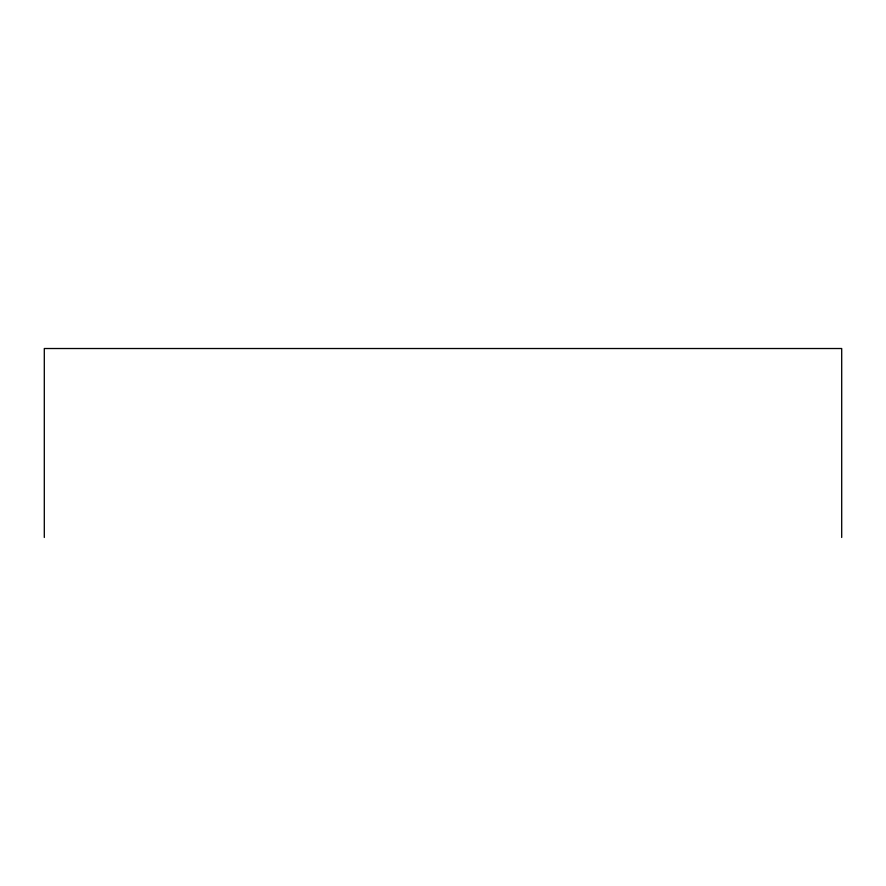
<?xml version="1.0" encoding="UTF-8"?>
<svg xmlns="http://www.w3.org/2000/svg" width="886" height="886" viewBox="0 0 886 886"><rect width="100%" height="100%" fill="white"/><g stroke="black" fill="none" stroke-linecap="round" stroke-linejoin="round"><path stroke-width="1.33" d="M841.7 537.481L841.7 348.519L44.3 348.519L44.3 537.481"/></g></svg>
